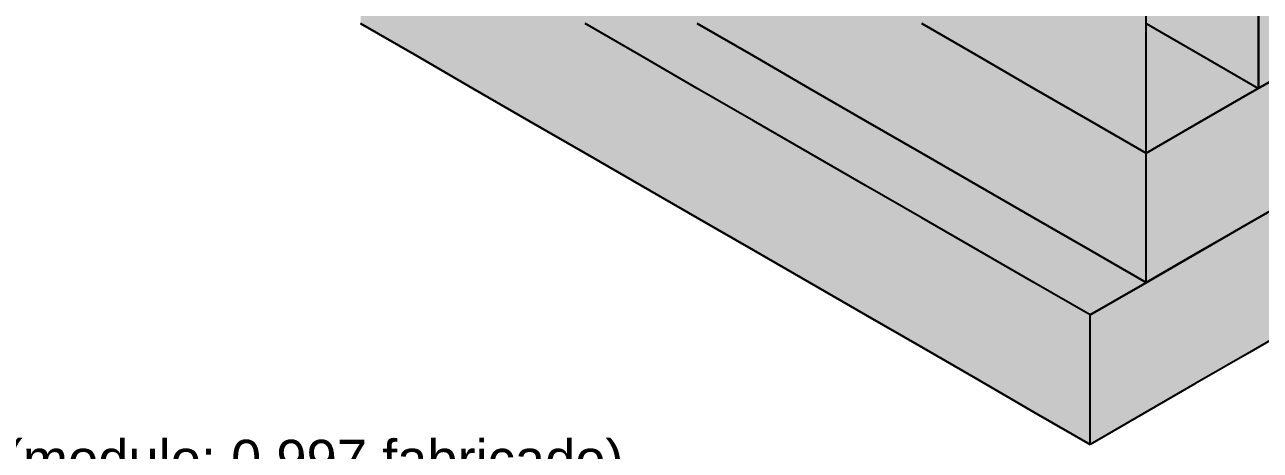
# Model space of a CAD drawing. Header units: metres. Extents: x 0 to 28.4, y 0 to 5.9.
# Drawn here: x 24.82 to 25.774, y 3.59 to 3.919 of the extents above; entities that cross this region are included whole.
import ezdxf

# ---------------------------------------------------------------- set-up
doc = ezdxf.new("R2010")
doc.units = ezdxf.units.M
doc.header["$LTSCALE"] = 0.25
doc.layers.add('COTAS', color=94, linetype='CONTINUOUS', lineweight=18)
doc.layers.add('ISO-ARISTAS', color=8, linetype='CONTINUOUS')
doc.layers.add('ISO-CONCRETO-SUP', color=254, linetype='CONTINUOUS', true_color=0xe8e8e8)
doc.styles.get("Standard").update_dxf_attribs({"font": 'arial.ttf'})
doc.dimstyles.new('COT-10', dxfattribs={"dimscale": 0.01, "dimtxt": 3, "dimasz": 2.2, "dimexe": 1.6, "dimexo": 1.2, "dimgap": 1, "dimtad": 1, "dimzin": 0, "dimdsep": 46, "dimtxsty": 'Standard', "dimtsz": 1.4, "dimcen": 2.5, "dimclrd": 256, "dimclre": 256, "dimclrt": 7, "dimazin": 3, "dimtfac": 1, "dimtmove": 0, "dimatfit": 3})

msp = doc.modelspace()

# ---------------------------------------------------------------- linework, layer by layer
at = {"layer": 'ISO-ARISTAS', "color": 250}
for p, q in [((25.68564, 3.91492), (25.68564, 3.96238)), ((25.68564, 3.91492), (25.68564, 3.96238)), ((25.77224, 3.91746), (25.77224, 3.96492)), ((25.77224, 3.96492), (25.77224, 3.91746)), ((25.12272, 3.895), (25.07942, 3.92)), ((25.07942, 3.92), (25.12272, 3.895)), ((25.29593, 3.895), (25.25263, 3.92)), ((25.29593, 3.895), (25.25263, 3.92)), ((25.38253, 3.895), (25.33923, 3.92)), ((25.33923, 3.92), (25.38253, 3.895)), ((25.55574, 3.895), (25.51244, 3.92)), ((25.55574, 3.895), (25.51244, 3.92)), ((25.55574, 3.895), (25.51244, 3.92)), ((25.51244, 3.92), (25.55574, 3.895)), ((25.68564, 3.92), (25.72894, 3.895)), ((25.68564, 3.92), (25.72894, 3.895)), ((25.68564, 3.86746), (25.68564, 3.91492)), ((25.68564, 3.86746), (25.68564, 3.91492)), ((25.77224, 3.87), (25.77224, 3.91746)), ((25.77224, 3.91746), (25.77224, 3.87)), ((25.16603, 3.87), (25.12272, 3.895)), ((25.12272, 3.895), (25.16603, 3.87)), ((25.33923, 3.87), (25.29593, 3.895)), ((25.33923, 3.87), (25.29593, 3.895)), ((25.42583, 3.87), (25.38253, 3.895)), ((25.38253, 3.895), (25.42583, 3.87)), ((25.59904, 3.87), (25.55574, 3.895)), ((25.59904, 3.87), (25.55574, 3.895)), ((25.59904, 3.87), (25.55574, 3.895)), ((25.55574, 3.895), (25.59904, 3.87)), ((25.72894, 3.895), (25.77224, 3.87)), ((25.72894, 3.895), (25.77224, 3.87)), ((25.80555, 3.88923), (25.76558, 3.86615)), ((25.76558, 3.86615), (25.80555, 3.88923)), ((25.20933, 3.845), (25.16603, 3.87)), ((25.16603, 3.87), (25.20933, 3.845)), ((25.38253, 3.845), (25.33923, 3.87)), ((25.38253, 3.845), (25.33923, 3.87)), ((25.46913, 3.845), (25.42583, 3.87)), ((25.42583, 3.87), (25.46913, 3.845)), ((25.64234, 3.845), (25.59904, 3.87)), ((25.64234, 3.845), (25.59904, 3.87)), ((25.64234, 3.845), (25.59904, 3.87)), ((25.59904, 3.87), (25.64234, 3.845)), ((25.68564, 3.82), (25.68564, 3.86746)), ((25.68564, 3.82), (25.68564, 3.86746)), ((25.76558, 3.86615), (25.72561, 3.84308)), ((25.72561, 3.84308), (25.76558, 3.86615)), ((25.77224, 3.87), (25.72894, 3.845)), ((25.77224, 3.87), (25.72894, 3.845)), ((25.25263, 3.82), (25.20933, 3.845)), ((25.20933, 3.845), (25.25263, 3.82)), ((25.42583, 3.82), (25.38253, 3.845)), ((25.42583, 3.82), (25.38253, 3.845)), ((25.51244, 3.82), (25.46913, 3.845)), ((25.46913, 3.845), (25.51244, 3.82)), ((25.68564, 3.82), (25.64234, 3.845)), ((25.68564, 3.82), (25.64234, 3.845)), ((25.68564, 3.82), (25.64234, 3.845)), ((25.64234, 3.845), (25.68564, 3.82)), ((25.72894, 3.845), (25.68564, 3.82)), ((25.72894, 3.845), (25.68564, 3.82)), ((25.68564, 3.82), (25.72561, 3.84308)), ((25.72561, 3.84308), (25.68564, 3.82)), ((25.29593, 3.795), (25.25263, 3.82)), ((25.25263, 3.82), (25.29593, 3.795)), ((25.46913, 3.795), (25.42583, 3.82)), ((25.46913, 3.795), (25.42583, 3.82)), ((25.55574, 3.795), (25.51244, 3.82)), ((25.51244, 3.82), (25.55574, 3.795)), ((25.68564, 3.77), (25.68564, 3.82)), ((25.68564, 3.77), (25.68564, 3.82)), ((25.33923, 3.77), (25.29593, 3.795)), ((25.29593, 3.795), (25.33923, 3.77)), ((25.51244, 3.77), (25.46913, 3.795)), ((25.51244, 3.77), (25.46913, 3.795)), ((25.59904, 3.77), (25.55574, 3.795)), ((25.55574, 3.795), (25.59904, 3.77)), ((25.804, 3.78833), (25.76358, 3.765)), ((25.76358, 3.765), (25.804, 3.78833)), ((25.80555, 3.78923), (25.76558, 3.76615)), ((25.80555, 3.78923), (25.76558, 3.76615)), ((25.38253, 3.745), (25.33923, 3.77)), ((25.33923, 3.77), (25.38253, 3.745)), ((25.55574, 3.745), (25.51244, 3.77)), ((25.55574, 3.745), (25.51244, 3.77)), ((25.64234, 3.745), (25.59904, 3.77)), ((25.59904, 3.77), (25.64234, 3.745)), ((25.68564, 3.72), (25.68564, 3.77)), ((25.68564, 3.72), (25.68564, 3.77)), ((25.76558, 3.76615), (25.72561, 3.74308)), ((25.76558, 3.76615), (25.72561, 3.74308)), ((25.76358, 3.765), (25.72317, 3.74167)), ((25.72317, 3.74167), (25.76358, 3.765)), ((25.42583, 3.72), (25.38253, 3.745)), ((25.38253, 3.745), (25.42583, 3.72)), ((25.59904, 3.72), (25.55574, 3.745)), ((25.59904, 3.72), (25.55574, 3.745)), ((25.68564, 3.72), (25.64234, 3.745)), ((25.64234, 3.745), (25.68564, 3.72)), ((25.72317, 3.74167), (25.68275, 3.71833)), ((25.68275, 3.71833), (25.72317, 3.74167)), ((25.72561, 3.74308), (25.68564, 3.72)), ((25.72561, 3.74308), (25.68564, 3.72)), ((25.46913, 3.695), (25.42583, 3.72)), ((25.42583, 3.72), (25.46913, 3.695)), ((25.64234, 3.695), (25.59904, 3.72)), ((25.64234, 3.695), (25.59904, 3.72)), ((25.68275, 3.71833), (25.64234, 3.695)), ((25.64234, 3.695), (25.68275, 3.71833)), ((25.51244, 3.67), (25.46913, 3.695)), ((25.46913, 3.695), (25.51244, 3.67)), ((25.64234, 3.645), (25.64234, 3.695)), ((25.64234, 3.645), (25.64234, 3.695)), ((25.804, 3.68833), (25.76358, 3.665)), ((25.804, 3.68833), (25.76358, 3.665)), ((25.55574, 3.645), (25.51244, 3.67)), ((25.51244, 3.67), (25.55574, 3.645)), ((25.76358, 3.665), (25.72317, 3.64167)), ((25.76358, 3.665), (25.72317, 3.64167)), ((25.59904, 3.62), (25.55574, 3.645)), ((25.55574, 3.645), (25.59904, 3.62)), ((25.64234, 3.595), (25.64234, 3.645)), ((25.64234, 3.595), (25.64234, 3.645)), ((25.72317, 3.64167), (25.68275, 3.61833)), ((25.72317, 3.64167), (25.68275, 3.61833)), ((25.64234, 3.595), (25.59904, 3.62)), ((25.59904, 3.62), (25.64234, 3.595)), ((25.68275, 3.61833), (25.64234, 3.595)), ((25.68275, 3.61833), (25.64234, 3.595))]:
    msp.add_line(p, q, dxfattribs=at)
at = {"layer": 'ISO-CONCRETO-SUP', "true_color": 0xa6a6a2}
for points in [[(25.55574, 3.94246), (25.59904, 3.91746), (25.55574, 3.98992), (25.59904, 3.96492)], [(25.64234, 3.93992), (25.68564, 3.91492), (25.64234, 3.98738), (25.68564, 3.96238)], [(25.72894, 3.94246), (25.77224, 3.91746), (25.72894, 3.98992), (25.77224, 3.96492)], [(25.33923, 3.92), (25.38253, 3.895), (25.33923, 3.97), (25.38253, 3.945)], [(25.42583, 3.92), (25.46913, 3.895), (25.42583, 3.97), (25.46913, 3.945)], [(25.51244, 3.92), (25.55574, 3.895), (25.51244, 3.96746), (25.55574, 3.94246)], [(25.68564, 3.92), (25.72894, 3.895), (25.68564, 3.96746), (25.72894, 3.94246)], [(25.59904, 3.91746), (25.64234, 3.89246), (25.59904, 3.96492), (25.64234, 3.93992)], [(25.38253, 3.895), (25.42583, 3.87), (25.38253, 3.945), (25.42583, 3.92)], [(25.46913, 3.895), (25.51244, 3.87), (25.46913, 3.945), (25.51244, 3.92)], [(25.55574, 3.895), (25.59904, 3.87), (25.55574, 3.94246), (25.59904, 3.91746)], [(25.64234, 3.89246), (25.68564, 3.86746), (25.64234, 3.93992), (25.68564, 3.91492)], [(25.72894, 3.895), (25.77224, 3.87), (25.72894, 3.94246), (25.77224, 3.91746)], [(25.42583, 3.87), (25.46913, 3.845), (25.42583, 3.92), (25.46913, 3.895)], [(25.51244, 3.87), (25.55574, 3.845), (25.51244, 3.92), (25.55574, 3.895)], [(25.59904, 3.87), (25.64234, 3.845), (25.59904, 3.91746), (25.64234, 3.89246)], [(25.46913, 3.845), (25.51244, 3.82), (25.46913, 3.895), (25.51244, 3.87)], [(25.55574, 3.845), (25.59904, 3.82), (25.55574, 3.895), (25.59904, 3.87)], [(25.64234, 3.845), (25.68564, 3.82), (25.64234, 3.89246), (25.68564, 3.86746)], [(25.51244, 3.82), (25.55574, 3.795), (25.51244, 3.87), (25.55574, 3.845)], [(25.59904, 3.82), (25.64234, 3.795), (25.59904, 3.87), (25.64234, 3.845)], [(25.55574, 3.795), (25.59904, 3.77), (25.55574, 3.845), (25.59904, 3.82)], [(25.64234, 3.795), (25.68564, 3.77), (25.64234, 3.845), (25.68564, 3.82)], [(25.59904, 3.77), (25.64234, 3.745), (25.59904, 3.82), (25.64234, 3.795)], [(25.64234, 3.745), (25.68564, 3.72), (25.64234, 3.795), (25.68564, 3.77)]]:
    msp.add_solid(points, dxfattribs=at)
at = {"layer": 'ISO-CONCRETO-SUP', "true_color": 0x949491}
for points in [[(25.72894, 3.93992), (25.68564, 3.91492), (25.72894, 3.98738), (25.68564, 3.96238)], [(25.77224, 3.91746), (25.72894, 3.89246), (25.77224, 3.96492), (25.72894, 3.93992)], [(25.72894, 3.89246), (25.68564, 3.86746), (25.72894, 3.93992), (25.68564, 3.91492)], [(25.77224, 3.87), (25.72894, 3.845), (25.77224, 3.91746), (25.72894, 3.89246)], [(25.72894, 3.845), (25.68564, 3.82), (25.72894, 3.89246), (25.68564, 3.86746)], [(25.80555, 3.83923), (25.76558, 3.81615), (25.80555, 3.88923), (25.76558, 3.86615)], [(25.76558, 3.81615), (25.72561, 3.79308), (25.76558, 3.86615), (25.72561, 3.84308)], [(25.72561, 3.79308), (25.68564, 3.77), (25.72561, 3.84308), (25.68564, 3.82)], [(25.80555, 3.78923), (25.76558, 3.76615), (25.80555, 3.83923), (25.76558, 3.81615)], [(25.76558, 3.76615), (25.72561, 3.74308), (25.76558, 3.81615), (25.72561, 3.79308)], [(25.72561, 3.74308), (25.68564, 3.72), (25.72561, 3.79308), (25.68564, 3.77)]]:
    msp.add_solid(points, dxfattribs=at)
at = {"layer": 'ISO-CONCRETO-SUP', "true_color": 0x89847b}
for points in [[(25.07942, 3.92), (25.12272, 3.895), (25.07942, 3.97), (25.12272, 3.945)], [(25.16603, 3.92), (25.20933, 3.895), (25.16603, 3.97), (25.20933, 3.945)], [(25.12272, 3.895), (25.16603, 3.87), (25.12272, 3.945), (25.16603, 3.92)], [(25.20933, 3.895), (25.25263, 3.87), (25.20933, 3.945), (25.25263, 3.92)], [(25.16603, 3.87), (25.20933, 3.845), (25.16603, 3.92), (25.20933, 3.895)], [(25.25263, 3.87), (25.29593, 3.845), (25.25263, 3.92), (25.29593, 3.895)], [(25.20933, 3.845), (25.25263, 3.82), (25.20933, 3.895), (25.25263, 3.87)], [(25.29593, 3.845), (25.33923, 3.82), (25.29593, 3.895), (25.33923, 3.87)], [(25.25263, 3.82), (25.29593, 3.795), (25.25263, 3.87), (25.29593, 3.845)], [(25.33923, 3.82), (25.38253, 3.795), (25.33923, 3.87), (25.38253, 3.845)], [(25.29593, 3.795), (25.33923, 3.77), (25.29593, 3.845), (25.33923, 3.82)], [(25.38253, 3.795), (25.42583, 3.77), (25.38253, 3.845), (25.42583, 3.82)], [(25.33923, 3.77), (25.38253, 3.745), (25.33923, 3.82), (25.38253, 3.795)], [(25.42583, 3.77), (25.46913, 3.745), (25.42583, 3.82), (25.46913, 3.795)], [(25.38253, 3.745), (25.42583, 3.72), (25.38253, 3.795), (25.42583, 3.77)], [(25.46913, 3.745), (25.51244, 3.72), (25.46913, 3.795), (25.51244, 3.77)], [(25.42583, 3.72), (25.46913, 3.695), (25.42583, 3.77), (25.46913, 3.745)], [(25.51244, 3.72), (25.55574, 3.695), (25.51244, 3.77), (25.55574, 3.745)], [(25.46913, 3.695), (25.51244, 3.67), (25.46913, 3.745), (25.51244, 3.72)], [(25.55574, 3.695), (25.59904, 3.67), (25.55574, 3.745), (25.59904, 3.72)], [(25.51244, 3.67), (25.55574, 3.645), (25.51244, 3.72), (25.55574, 3.695)], [(25.59904, 3.67), (25.64234, 3.645), (25.59904, 3.72), (25.64234, 3.695)], [(25.55574, 3.645), (25.59904, 3.62), (25.55574, 3.695), (25.59904, 3.67)], [(25.59904, 3.62), (25.64234, 3.595), (25.59904, 3.67), (25.64234, 3.645)]]:
    msp.add_solid(points, dxfattribs=at)
at = {"layer": 'ISO-CONCRETO-SUP', "true_color": 0x989388}
for points in [[(25.16025, 3.96667), (25.20355, 3.94167), (25.11984, 3.94333), (25.16314, 3.91833)], [(25.33346, 3.96667), (25.37676, 3.94167), (25.29304, 3.94333), (25.33634, 3.91833)], [(25.24397, 3.965), (25.28727, 3.94), (25.20355, 3.94167), (25.24685, 3.91667)], [(25.32768, 3.96333), (25.37098, 3.93833), (25.28727, 3.94), (25.33057, 3.915)], [(25.4114, 3.96167), (25.4547, 3.93667), (25.37098, 3.93833), (25.41429, 3.91333)], [(25.41717, 3.965), (25.46047, 3.94), (25.37676, 3.94167), (25.42006, 3.91667)], [(25.49512, 3.96), (25.53842, 3.935), (25.4547, 3.93667), (25.498, 3.91167)], [(25.50089, 3.96333), (25.54419, 3.93833), (25.46047, 3.94), (25.50378, 3.915)], [(25.57883, 3.95833), (25.62213, 3.93333), (25.53842, 3.935), (25.58172, 3.91)], [(25.5846, 3.96167), (25.62791, 3.93667), (25.54419, 3.93833), (25.58749, 3.91333)], [(25.66832, 3.96), (25.71162, 3.935), (25.62791, 3.93667), (25.67121, 3.91167)], [(25.75204, 3.95833), (25.79534, 3.93333), (25.71162, 3.935), (25.75492, 3.91)], [(25.66255, 3.95667), (25.70585, 3.93167), (25.62213, 3.93333), (25.66543, 3.90833)], [(25.74626, 3.955), (25.78956, 3.93), (25.70585, 3.93167), (25.74915, 3.90667)], [(25.11984, 3.94333), (25.16314, 3.91833), (25.07942, 3.92), (25.12272, 3.895)], [(25.20355, 3.94167), (25.24685, 3.91667), (25.16314, 3.91833), (25.20644, 3.89333)], [(25.28727, 3.94), (25.33057, 3.915), (25.24685, 3.91667), (25.29016, 3.89167)], [(25.29304, 3.94333), (25.33634, 3.91833), (25.25263, 3.92), (25.29593, 3.895)], [(25.37098, 3.93833), (25.41429, 3.91333), (25.33057, 3.915), (25.37387, 3.89)], [(25.37676, 3.94167), (25.42006, 3.91667), (25.33634, 3.91833), (25.37965, 3.89333)], [(25.46047, 3.94), (25.50378, 3.915), (25.42006, 3.91667), (25.46336, 3.89167)], [(25.54419, 3.93833), (25.58749, 3.91333), (25.50378, 3.915), (25.54708, 3.89)], [(25.4547, 3.93667), (25.498, 3.91167), (25.41429, 3.91333), (25.45759, 3.88833)], [(25.53842, 3.935), (25.58172, 3.91), (25.498, 3.91167), (25.5413, 3.88667)], [(25.62213, 3.93333), (25.66543, 3.90833), (25.58172, 3.91), (25.62502, 3.885)], [(25.62791, 3.93667), (25.67121, 3.91167), (25.58749, 3.91333), (25.63079, 3.88833)], [(25.70585, 3.93167), (25.74915, 3.90667), (25.66543, 3.90833), (25.70873, 3.88333)], [(25.71162, 3.935), (25.75492, 3.91), (25.67121, 3.91167), (25.71451, 3.88667)], [(25.78956, 3.93), (25.83286, 3.905), (25.74915, 3.90667), (25.79245, 3.88167)], [(25.79534, 3.93333), (25.83864, 3.90833), (25.75492, 3.91), (25.79822, 3.885)], [(25.16314, 3.91833), (25.20644, 3.89333), (25.12272, 3.895), (25.16603, 3.87)], [(25.24685, 3.91667), (25.29016, 3.89167), (25.20644, 3.89333), (25.24974, 3.86833)], [(25.33057, 3.915), (25.37387, 3.89), (25.29016, 3.89167), (25.33346, 3.86667)], [(25.33634, 3.91833), (25.37965, 3.89333), (25.29593, 3.895), (25.33923, 3.87)], [(25.41429, 3.91333), (25.45759, 3.88833), (25.37387, 3.89), (25.41717, 3.865)], [(25.42006, 3.91667), (25.46336, 3.89167), (25.37965, 3.89333), (25.42295, 3.86833)], [(25.498, 3.91167), (25.5413, 3.88667), (25.45759, 3.88833), (25.50089, 3.86333)], [(25.50378, 3.915), (25.54708, 3.89), (25.46336, 3.89167), (25.50666, 3.86667)], [(25.58172, 3.91), (25.62502, 3.885), (25.5413, 3.88667), (25.5846, 3.86167)], [(25.58749, 3.91333), (25.63079, 3.88833), (25.54708, 3.89), (25.59038, 3.865)], [(25.67121, 3.91167), (25.71451, 3.88667), (25.63079, 3.88833), (25.67409, 3.86333)], [(25.75492, 3.91), (25.79822, 3.885), (25.71451, 3.88667), (25.75781, 3.86167)], [(25.66543, 3.90833), (25.70873, 3.88333), (25.62502, 3.885), (25.66832, 3.86)], [(25.74915, 3.90667), (25.79245, 3.88167), (25.70873, 3.88333), (25.75204, 3.85833)], [(25.20644, 3.89333), (25.24974, 3.86833), (25.16603, 3.87), (25.20933, 3.845)], [(25.29016, 3.89167), (25.33346, 3.86667), (25.24974, 3.86833), (25.29304, 3.84333)], [(25.37387, 3.89), (25.41717, 3.865), (25.33346, 3.86667), (25.37676, 3.84167)], [(25.37965, 3.89333), (25.42295, 3.86833), (25.33923, 3.87), (25.38253, 3.845)], [(25.46336, 3.89167), (25.50666, 3.86667), (25.42295, 3.86833), (25.46625, 3.84333)], [(25.54708, 3.89), (25.59038, 3.865), (25.50666, 3.86667), (25.54996, 3.84167)], [(25.45759, 3.88833), (25.50089, 3.86333), (25.41717, 3.865), (25.46047, 3.84)], [(25.5413, 3.88667), (25.5846, 3.86167), (25.50089, 3.86333), (25.54419, 3.83833)], [(25.62502, 3.885), (25.66832, 3.86), (25.5846, 3.86167), (25.62791, 3.83667)], [(25.63079, 3.88833), (25.67409, 3.86333), (25.59038, 3.865), (25.63368, 3.84)], [(25.70873, 3.88333), (25.75204, 3.85833), (25.66832, 3.86), (25.71162, 3.835)], [(25.71451, 3.88667), (25.75781, 3.86167), (25.67409, 3.86333), (25.71739, 3.83833)], [(25.79245, 3.88167), (25.83575, 3.85667), (25.75204, 3.85833), (25.79534, 3.83333)], [(25.79822, 3.885), (25.84153, 3.86), (25.75781, 3.86167), (25.80111, 3.83667)], [(25.24974, 3.86833), (25.29304, 3.84333), (25.20933, 3.845), (25.25263, 3.82)], [(25.33346, 3.86667), (25.37676, 3.84167), (25.29304, 3.84333), (25.33634, 3.81833)], [(25.41717, 3.865), (25.46047, 3.84), (25.37676, 3.84167), (25.42006, 3.81667)], [(25.42295, 3.86833), (25.46625, 3.84333), (25.38253, 3.845), (25.42583, 3.82)], [(25.50089, 3.86333), (25.54419, 3.83833), (25.46047, 3.84), (25.50378, 3.815)], [(25.50666, 3.86667), (25.54996, 3.84167), (25.46625, 3.84333), (25.50955, 3.81833)], [(25.5846, 3.86167), (25.62791, 3.83667), (25.54419, 3.83833), (25.58749, 3.81333)], [(25.59038, 3.865), (25.63368, 3.84), (25.54996, 3.84167), (25.59326, 3.81667)], [(25.67409, 3.86333), (25.71739, 3.83833), (25.63368, 3.84), (25.67698, 3.815)], [(25.75781, 3.86167), (25.80111, 3.83667), (25.71739, 3.83833), (25.7607, 3.81333)], [(25.66832, 3.86), (25.71162, 3.835), (25.62791, 3.83667), (25.67121, 3.81167)], [(25.75204, 3.85833), (25.79534, 3.83333), (25.71162, 3.835), (25.75492, 3.81)], [(25.29304, 3.84333), (25.33634, 3.81833), (25.25263, 3.82), (25.29593, 3.795)], [(25.46625, 3.84333), (25.50955, 3.81833), (25.42583, 3.82), (25.46913, 3.795)], [(25.37676, 3.84167), (25.42006, 3.81667), (25.33634, 3.81833), (25.37965, 3.79333)], [(25.46047, 3.84), (25.50378, 3.815), (25.42006, 3.81667), (25.46336, 3.79167)], [(25.54419, 3.83833), (25.58749, 3.81333), (25.50378, 3.815), (25.54708, 3.79)], [(25.54996, 3.84167), (25.59326, 3.81667), (25.50955, 3.81833), (25.55285, 3.79333)], [(25.62791, 3.83667), (25.67121, 3.81167), (25.58749, 3.81333), (25.63079, 3.78833)], [(25.63368, 3.84), (25.67698, 3.815), (25.59326, 3.81667), (25.63657, 3.79167)], [(25.71162, 3.835), (25.75492, 3.81), (25.67121, 3.81167), (25.71451, 3.78667)], [(25.71739, 3.83833), (25.7607, 3.81333), (25.67698, 3.815), (25.72028, 3.79)], [(25.79534, 3.83333), (25.83864, 3.80833), (25.75492, 3.81), (25.79822, 3.785)], [(25.80111, 3.83667), (25.84441, 3.81167), (25.7607, 3.81333), (25.804, 3.78833)], [(25.33634, 3.81833), (25.37965, 3.79333), (25.29593, 3.795), (25.33923, 3.77)], [(25.42006, 3.81667), (25.46336, 3.79167), (25.37965, 3.79333), (25.42295, 3.76833)], [(25.50378, 3.815), (25.54708, 3.79), (25.46336, 3.79167), (25.50666, 3.76667)], [(25.50955, 3.81833), (25.55285, 3.79333), (25.46913, 3.795), (25.51244, 3.77)], [(25.59326, 3.81667), (25.63657, 3.79167), (25.55285, 3.79333), (25.59615, 3.76833)], [(25.67698, 3.815), (25.72028, 3.79), (25.63657, 3.79167), (25.67987, 3.76667)], [(25.58749, 3.81333), (25.63079, 3.78833), (25.54708, 3.79), (25.59038, 3.765)], [(25.67121, 3.81167), (25.71451, 3.78667), (25.63079, 3.78833), (25.67409, 3.76333)], [(25.75492, 3.81), (25.79822, 3.785), (25.71451, 3.78667), (25.75781, 3.76167)], [(25.7607, 3.81333), (25.804, 3.78833), (25.72028, 3.79), (25.76358, 3.765)], [(25.37965, 3.79333), (25.42295, 3.76833), (25.33923, 3.77), (25.38253, 3.745)], [(25.46336, 3.79167), (25.50666, 3.76667), (25.42295, 3.76833), (25.46625, 3.74333)], [(25.54708, 3.79), (25.59038, 3.765), (25.50666, 3.76667), (25.54996, 3.74167)], [(25.55285, 3.79333), (25.59615, 3.76833), (25.51244, 3.77), (25.55574, 3.745)], [(25.63079, 3.78833), (25.67409, 3.76333), (25.59038, 3.765), (25.63368, 3.74)], [(25.63657, 3.79167), (25.67987, 3.76667), (25.59615, 3.76833), (25.63945, 3.74333)], [(25.71451, 3.78667), (25.75781, 3.76167), (25.67409, 3.76333), (25.71739, 3.73833)], [(25.72028, 3.79), (25.76358, 3.765), (25.67987, 3.76667), (25.72317, 3.74167)], [(25.79822, 3.785), (25.84153, 3.76), (25.75781, 3.76167), (25.80111, 3.73667)], [(25.42295, 3.76833), (25.46625, 3.74333), (25.38253, 3.745), (25.42583, 3.72)], [(25.50666, 3.76667), (25.54996, 3.74167), (25.46625, 3.74333), (25.50955, 3.71833)], [(25.59615, 3.76833), (25.63945, 3.74333), (25.55574, 3.745), (25.59904, 3.72)], [(25.67987, 3.76667), (25.72317, 3.74167), (25.63945, 3.74333), (25.68275, 3.71833)], [(25.59038, 3.765), (25.63368, 3.74), (25.54996, 3.74167), (25.59326, 3.71667)], [(25.67409, 3.76333), (25.71739, 3.73833), (25.63368, 3.74), (25.67698, 3.715)], [(25.75781, 3.76167), (25.80111, 3.73667), (25.71739, 3.73833), (25.7607, 3.71333)], [(25.46625, 3.74333), (25.50955, 3.71833), (25.42583, 3.72), (25.46913, 3.695)], [(25.54996, 3.74167), (25.59326, 3.71667), (25.50955, 3.71833), (25.55285, 3.69333)], [(25.63368, 3.74), (25.67698, 3.715), (25.59326, 3.71667), (25.63657, 3.69167)], [(25.63945, 3.74333), (25.68275, 3.71833), (25.59904, 3.72), (25.64234, 3.695)], [(25.71739, 3.73833), (25.7607, 3.71333), (25.67698, 3.715), (25.72028, 3.69)], [(25.80111, 3.73667), (25.84441, 3.71167), (25.7607, 3.71333), (25.804, 3.68833)], [(25.50955, 3.71833), (25.55285, 3.69333), (25.46913, 3.695), (25.51244, 3.67)], [(25.59326, 3.71667), (25.63657, 3.69167), (25.55285, 3.69333), (25.59615, 3.66833)], [(25.67698, 3.715), (25.72028, 3.69), (25.63657, 3.69167), (25.67987, 3.66667)], [(25.7607, 3.71333), (25.804, 3.68833), (25.72028, 3.69), (25.76358, 3.665)], [(25.55285, 3.69333), (25.59615, 3.66833), (25.51244, 3.67), (25.55574, 3.645)], [(25.63657, 3.69167), (25.67987, 3.66667), (25.59615, 3.66833), (25.63945, 3.64333)], [(25.72028, 3.69), (25.76358, 3.665), (25.67987, 3.66667), (25.72317, 3.64167)], [(25.59615, 3.66833), (25.63945, 3.64333), (25.55574, 3.645), (25.59904, 3.62)], [(25.67987, 3.66667), (25.72317, 3.64167), (25.63945, 3.64333), (25.68275, 3.61833)], [(25.63945, 3.64333), (25.68275, 3.61833), (25.59904, 3.62), (25.64234, 3.595)]]:
    msp.add_solid(points, dxfattribs=at)
at = {"layer": 'ISO-CONCRETO-SUP', "true_color": 0xb8b8b3}
for points in [[(25.41917, 3.96615), (25.46247, 3.94115), (25.3792, 3.94308), (25.4225, 3.91808)], [(25.50244, 3.96423), (25.54574, 3.93923), (25.46247, 3.94115), (25.50577, 3.91615)], [(25.58571, 3.96231), (25.62902, 3.93731), (25.54574, 3.93923), (25.58905, 3.91423)], [(25.59238, 3.96615), (25.63568, 3.94115), (25.55241, 3.94308), (25.59571, 3.91808)], [(25.66899, 3.96038), (25.71229, 3.93538), (25.62902, 3.93731), (25.67232, 3.91231)], [(25.67565, 3.96423), (25.71895, 3.93923), (25.63568, 3.94115), (25.67898, 3.91615)], [(25.75226, 3.95846), (25.79556, 3.93346), (25.71229, 3.93538), (25.75559, 3.91038)], [(25.75892, 3.96231), (25.80222, 3.93731), (25.71895, 3.93923), (25.76225, 3.91423)], [(25.3792, 3.94308), (25.4225, 3.91808), (25.33923, 3.92), (25.38253, 3.895)], [(25.46247, 3.94115), (25.50577, 3.91615), (25.4225, 3.91808), (25.4658, 3.89308)], [(25.54574, 3.93923), (25.58905, 3.91423), (25.50577, 3.91615), (25.54908, 3.89115)], [(25.55574, 3.945), (25.59904, 3.92), (25.51244, 3.92), (25.55574, 3.895)], [(25.55241, 3.94308), (25.59571, 3.91808), (25.51244, 3.92), (25.55574, 3.895)], [(25.63568, 3.94115), (25.67898, 3.91615), (25.59571, 3.91808), (25.63901, 3.89308)], [(25.64234, 3.945), (25.68564, 3.92), (25.59904, 3.92), (25.64234, 3.895)], [(25.71895, 3.93923), (25.76225, 3.91423), (25.67898, 3.91615), (25.72228, 3.89115)], [(25.62902, 3.93731), (25.67232, 3.91231), (25.58905, 3.91423), (25.63235, 3.88923)], [(25.71229, 3.93538), (25.75559, 3.91038), (25.67232, 3.91231), (25.71562, 3.88731)], [(25.79556, 3.93346), (25.83886, 3.90846), (25.75559, 3.91038), (25.79889, 3.88538)], [(25.80222, 3.93731), (25.84552, 3.91231), (25.76225, 3.91423), (25.80555, 3.88923)], [(25.59904, 3.92), (25.64234, 3.895), (25.55574, 3.895), (25.59904, 3.87)], [(25.68564, 3.92), (25.72894, 3.895), (25.64234, 3.895), (25.68564, 3.87)], [(25.4225, 3.91808), (25.4658, 3.89308), (25.38253, 3.895), (25.42583, 3.87)], [(25.50577, 3.91615), (25.54908, 3.89115), (25.4658, 3.89308), (25.5091, 3.86808)], [(25.58905, 3.91423), (25.63235, 3.88923), (25.54908, 3.89115), (25.59238, 3.86615)], [(25.59571, 3.91808), (25.63901, 3.89308), (25.55574, 3.895), (25.59904, 3.87)], [(25.67232, 3.91231), (25.71562, 3.88731), (25.63235, 3.88923), (25.67565, 3.86423)], [(25.67898, 3.91615), (25.72228, 3.89115), (25.63901, 3.89308), (25.68231, 3.86808)], [(25.75559, 3.91038), (25.79889, 3.88538), (25.71562, 3.88731), (25.75892, 3.86231)], [(25.76225, 3.91423), (25.80555, 3.88923), (25.72228, 3.89115), (25.76558, 3.86615)], [(25.4658, 3.89308), (25.5091, 3.86808), (25.42583, 3.87), (25.46913, 3.845)], [(25.54908, 3.89115), (25.59238, 3.86615), (25.5091, 3.86808), (25.55241, 3.84308)], [(25.64234, 3.895), (25.68564, 3.87), (25.59904, 3.87), (25.64234, 3.845)], [(25.63901, 3.89308), (25.68231, 3.86808), (25.59904, 3.87), (25.64234, 3.845)], [(25.72228, 3.89115), (25.76558, 3.86615), (25.68231, 3.86808), (25.72561, 3.84308)], [(25.72894, 3.895), (25.77224, 3.87), (25.68564, 3.87), (25.72894, 3.845)], [(25.63235, 3.88923), (25.67565, 3.86423), (25.59238, 3.86615), (25.63568, 3.84115)], [(25.71562, 3.88731), (25.75892, 3.86231), (25.67565, 3.86423), (25.71895, 3.83923)], [(25.79889, 3.88538), (25.84219, 3.86038), (25.75892, 3.86231), (25.80222, 3.83731)], [(25.5091, 3.86808), (25.55241, 3.84308), (25.46913, 3.845), (25.51244, 3.82)], [(25.59238, 3.86615), (25.63568, 3.84115), (25.55241, 3.84308), (25.59571, 3.81808)], [(25.67565, 3.86423), (25.71895, 3.83923), (25.63568, 3.84115), (25.67898, 3.81615)], [(25.68564, 3.87), (25.72894, 3.845), (25.64234, 3.845), (25.68564, 3.82)], [(25.68231, 3.86808), (25.72561, 3.84308), (25.64234, 3.845), (25.68564, 3.82)], [(25.75892, 3.86231), (25.80222, 3.83731), (25.71895, 3.83923), (25.76225, 3.81423)], [(25.55241, 3.84308), (25.59571, 3.81808), (25.51244, 3.82), (25.55574, 3.795)], [(25.63568, 3.84115), (25.67898, 3.81615), (25.59571, 3.81808), (25.63901, 3.79308)], [(25.71895, 3.83923), (25.76225, 3.81423), (25.67898, 3.81615), (25.72228, 3.79115)], [(25.80222, 3.83731), (25.84552, 3.81231), (25.76225, 3.81423), (25.80555, 3.78923)], [(25.59571, 3.81808), (25.63901, 3.79308), (25.55574, 3.795), (25.59904, 3.77)], [(25.67898, 3.81615), (25.72228, 3.79115), (25.63901, 3.79308), (25.68231, 3.76808)], [(25.76225, 3.81423), (25.80555, 3.78923), (25.72228, 3.79115), (25.76558, 3.76615)], [(25.63901, 3.79308), (25.68231, 3.76808), (25.59904, 3.77), (25.64234, 3.745)], [(25.72228, 3.79115), (25.76558, 3.76615), (25.68231, 3.76808), (25.72561, 3.74308)], [(25.68231, 3.76808), (25.72561, 3.74308), (25.64234, 3.745), (25.68564, 3.72)]]:
    msp.add_solid(points, dxfattribs=at)
at = {"layer": 'ISO-CONCRETO-SUP', "true_color": 0x7b776e}
for points in [[(25.804, 3.73833), (25.76358, 3.715), (25.804, 3.78833), (25.76358, 3.765)], [(25.76358, 3.715), (25.72317, 3.69167), (25.76358, 3.765), (25.72317, 3.74167)], [(25.72317, 3.69167), (25.68275, 3.66833), (25.72317, 3.74167), (25.68275, 3.71833)], [(25.804, 3.68833), (25.76358, 3.665), (25.804, 3.73833), (25.76358, 3.715)], [(25.68275, 3.66833), (25.64234, 3.645), (25.68275, 3.71833), (25.64234, 3.695)], [(25.76358, 3.665), (25.72317, 3.64167), (25.76358, 3.715), (25.72317, 3.69167)], [(25.72317, 3.64167), (25.68275, 3.61833), (25.72317, 3.69167), (25.68275, 3.66833)], [(25.68275, 3.61833), (25.64234, 3.595), (25.68275, 3.66833), (25.64234, 3.645)]]:
    msp.add_solid(points, dxfattribs=at)

# ---------------------------------------------------------------- dimensions: what is measured, and where the dimension line sits
at = {"layer": 'COTAS'}
msp.add_linear_dim(base=(24, 3.554), p1=(24, 3.494), p2=(25.994, 3.494), text='1.00 (modulo; 0.997 fabricado)', dimstyle='COT-10', dxfattribs=at).render()

doc.saveas('drawing.dxf')
